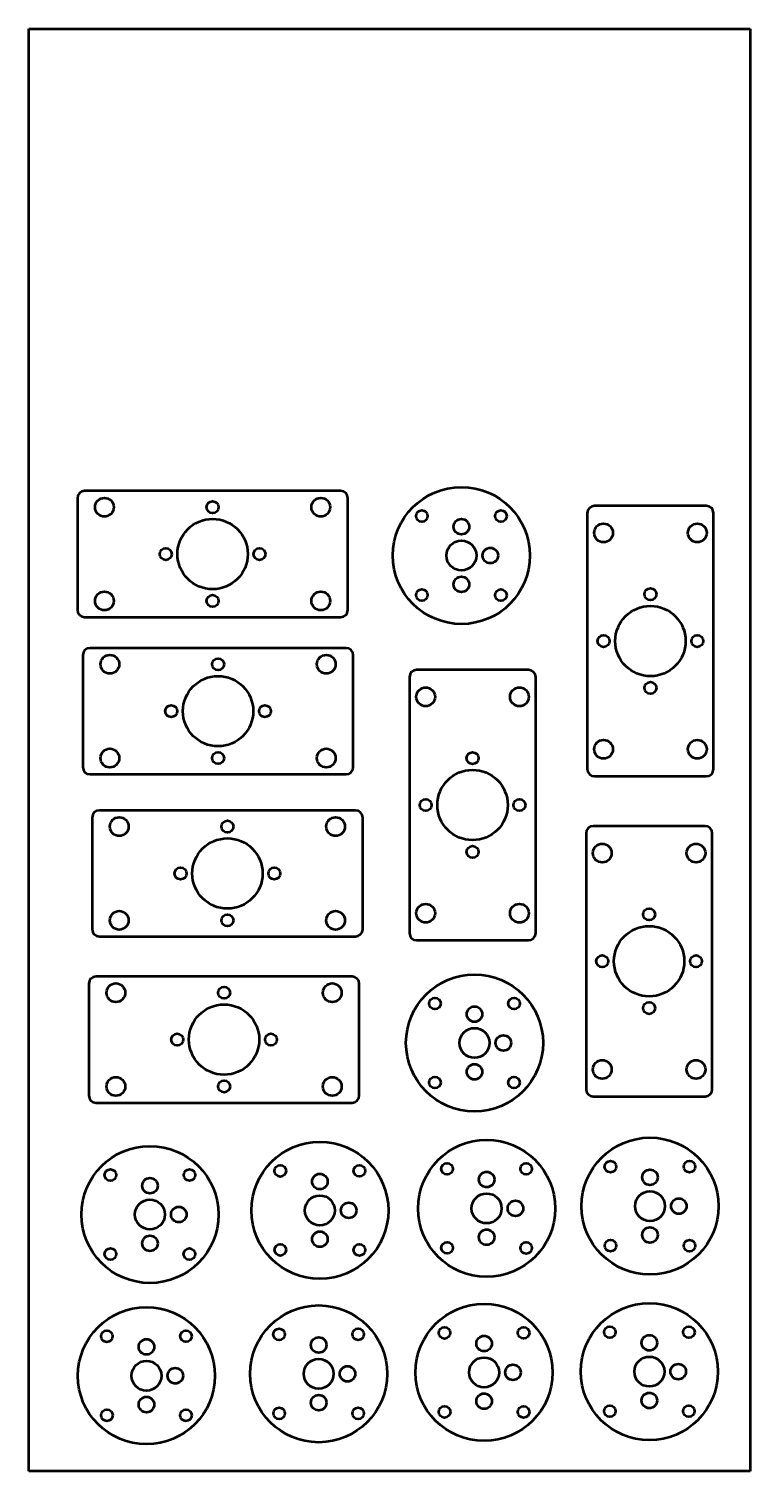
# Model space of a CAD drawing. Header units: millimetres. Extents: x 197 to 397, y 10 to 410.
import ezdxf

# ---------------------------------------------------------------- set-up
doc = ezdxf.new("R2010")
doc.units = ezdxf.units.MM
doc.layers.add('Visible (ISO)', color=7, linetype='Continuous', lineweight=50)

msp = doc.modelspace()

# ---------------------------------------------------------------- linework, layer by layer
at = {"layer": 'Visible (ISO)'}
for p, q in [((197, 410), (397, 410)), ((197, 10), (197, 410)), ((397, 410), (397, 10)), ((283.45, 281.84), (212.45, 281.84)), ((210.45, 279.84), (210.45, 248.84)), ((285.45, 248.84), (285.45, 279.84)), ((384.85, 277.71), (353.85, 277.71)), ((351.85, 275.71), (351.85, 204.71)), ((386.85, 204.71), (386.85, 275.71)), ((212.45, 246.84), (283.45, 246.84)), ((211.97, 236.27), (211.97, 205.27)), ((284.97, 238.27), (213.97, 238.27)), ((286.97, 205.27), (286.97, 236.27)), ((335.53, 232.24), (304.53, 232.24)), ((302.53, 230.24), (302.53, 159.24)), ((337.53, 159.24), (337.53, 230.24)), ((213.97, 203.27), (284.97, 203.27)), ((353.85, 202.71), (384.85, 202.71)), ((287.56, 193.26), (216.56, 193.26)), ((214.56, 191.26), (214.56, 160.26)), ((289.56, 160.26), (289.56, 191.26)), ((384.49, 188.92), (353.49, 188.92)), ((351.49, 186.92), (351.49, 115.92)), ((386.49, 115.92), (386.49, 186.92)), ((216.56, 158.26), (287.56, 158.26)), ((304.53, 157.24), (335.53, 157.24)), ((213.63, 145.19), (213.63, 114.19)), ((286.63, 147.19), (215.63, 147.19)), ((288.63, 114.19), (288.63, 145.19)), ((215.63, 112.19), (286.63, 112.19)), ((353.49, 113.92), (384.49, 113.92)), ((397, 10), (197, 10))]:
    msp.add_line(p, q, dxfattribs=at)
for centre, radius in [((316.94, 263.93), 19), ((217.95, 277.34), 2.6), ((247.95, 277.34), 1.65), ((277.95, 277.34), 2.6), ((305.97, 274.88), 1.6), ((327.91, 274.89), 1.6), ((247.95, 264.34), 9.75), ((316.94, 271.93), 2.15), ((356.35, 270.21), 2.6), ((382.35, 270.21), 2.6), ((316.94, 263.93), 4.15), ((234.95, 264.34), 1.65), ((260.95, 264.34), 1.65), ((324.94, 263.93), 2.15), ((316.94, 255.93), 2.15), ((217.95, 251.34), 2.6), ((247.95, 251.34), 1.65), ((277.95, 251.34), 2.6), ((305.98, 252.97), 1.6), ((327.89, 252.96), 1.6), ((369.35, 253.21), 1.65), ((369.35, 240.21), 9.75), ((356.35, 240.21), 1.65), ((382.35, 240.21), 1.65), ((219.47, 233.77), 2.6), ((279.47, 233.77), 2.6), ((249.47, 233.77), 1.65), ((249.47, 220.77), 9.75), ((369.35, 227.21), 1.65), ((307.03, 224.74), 2.6), ((333.03, 224.74), 2.6), ((236.47, 220.77), 1.65), ((262.47, 220.77), 1.65), ((356.35, 210.21), 2.6), ((382.35, 210.21), 2.6), ((219.47, 207.77), 2.6), ((249.47, 207.77), 1.65), ((279.47, 207.77), 2.6), ((320.03, 207.74), 1.65), ((320.03, 194.74), 9.75), ((307.03, 194.74), 1.65), ((333.03, 194.74), 1.65), ((222.06, 188.76), 2.6), ((252.06, 188.76), 1.65), ((282.06, 188.76), 2.6), ((252.06, 175.76), 9.75), ((355.99, 181.42), 2.6), ((381.99, 181.42), 2.6), ((320.03, 181.74), 1.65), ((239.06, 175.76), 1.65), ((265.06, 175.76), 1.65), ((222.06, 162.76), 2.6), ((252.06, 162.76), 1.65), ((282.06, 162.76), 2.6), ((307.03, 164.74), 2.6), ((333.03, 164.74), 2.6), ((368.99, 164.42), 1.65), ((368.99, 151.42), 9.75), ((355.99, 151.42), 1.65), ((381.99, 151.42), 1.65), ((221.13, 142.69), 2.6), ((251.13, 142.69), 1.65), ((281.13, 142.69), 2.6), ((320.57, 128.75), 19), ((309.6, 139.69), 1.6), ((331.53, 139.71), 1.6), ((368.99, 138.42), 1.65), ((251.13, 129.69), 9.75), ((320.57, 136.75), 2.15), ((320.57, 128.75), 4.15), ((238.13, 129.69), 1.65), ((264.13, 129.69), 1.65), ((328.57, 128.75), 2.15), ((355.99, 121.42), 2.6), ((381.99, 121.42), 2.6), ((320.57, 120.75), 2.15), ((221.13, 116.69), 2.6), ((251.13, 116.69), 1.65), ((281.13, 116.69), 2.6), ((309.61, 117.78), 1.6), ((331.52, 117.77), 1.6), ((230.58, 81.17), 19), ((277.69, 82.32), 19), ((323.93, 82.88), 19), ((369.23, 83.5), 19), ((358.26, 94.44), 1.6), ((380.19, 94.46), 1.6), ((219.6, 92.12), 1.6), ((241.54, 92.13), 1.6), ((266.72, 93.27), 1.6), ((277.69, 90.32), 2.15), ((288.65, 93.28), 1.6), ((312.96, 93.83), 1.6), ((323.93, 90.88), 2.15), ((334.89, 93.84), 1.6), ((369.23, 91.5), 2.15), ((230.58, 89.17), 2.15), ((230.58, 81.17), 4.15), ((277.69, 82.32), 4.15), ((285.69, 82.32), 2.15), ((323.93, 82.88), 4.15), ((331.93, 82.88), 2.15), ((369.23, 83.5), 4.15), ((377.23, 83.5), 2.15), ((238.58, 81.17), 2.15), ((277.69, 74.32), 2.15), ((323.93, 74.88), 2.15), ((369.23, 75.5), 2.15), ((230.58, 73.17), 2.15), ((266.73, 71.36), 1.6), ((288.64, 71.35), 1.6), ((312.97, 71.92), 1.6), ((334.88, 71.91), 1.6), ((358.27, 72.54), 1.6), ((380.18, 72.53), 1.6), ((219.62, 70.21), 1.6), ((241.52, 70.2), 1.6), ((323.23, 37.39), 19), ((369.06, 37.6), 19), ((229.61, 36.46), 19), ((277.36, 36.99), 19), ((218.63, 47.41), 1.6), ((240.57, 47.42), 1.6), ((266.38, 47.93), 1.6), ((288.32, 47.95), 1.6), ((312.26, 48.34), 1.6), ((334.19, 48.35), 1.6), ((358.09, 48.55), 1.6), ((380.02, 48.56), 1.6), ((229.61, 44.46), 2.15), ((277.36, 44.99), 2.15), ((323.23, 45.39), 2.15), ((369.06, 45.6), 2.15), ((229.61, 36.46), 4.15), ((277.36, 36.99), 4.15), ((323.23, 37.39), 4.15), ((369.06, 37.6), 4.15), ((237.61, 36.46), 2.15), ((285.36, 36.99), 2.15), ((331.23, 37.39), 2.15), ((377.06, 37.6), 2.15), ((229.61, 28.46), 2.15), ((277.36, 28.99), 2.15), ((312.27, 26.43), 1.6), ((323.23, 29.39), 2.15), ((334.18, 26.42), 1.6), ((358.1, 26.64), 1.6), ((369.06, 29.6), 2.15), ((380.01, 26.63), 1.6), ((218.65, 25.5), 1.6), ((240.56, 25.49), 1.6), ((266.4, 26.03), 1.6), ((288.31, 26.02), 1.6)]:
    msp.add_circle(centre, radius, dxfattribs=at)
for centre, start, end in [((212.45, 279.84), 90, 180), ((283.45, 279.84), 0, 90), ((353.85, 275.71), 90, 180), ((384.85, 275.71), 0, 90), ((212.45, 248.84), 180, 270), ((283.45, 248.84), 270, 0), ((213.97, 236.27), 90, 180), ((284.97, 236.27), 0, 90), ((304.53, 230.24), 90, 180), ((335.53, 230.24), 0, 90), ((213.97, 205.27), 180, 270), ((284.97, 205.27), 270, 0), ((353.85, 204.71), 180, 270), ((384.85, 204.71), 270, 0), ((216.56, 191.26), 90, 180), ((287.56, 191.26), 0, 90), ((353.49, 186.92), 90, 180), ((384.49, 186.92), 0, 90), ((216.56, 160.26), 180, 270), ((287.56, 160.26), 270, 0), ((304.53, 159.24), 180, 270), ((335.53, 159.24), 270, 0), ((215.63, 145.19), 90, 180), ((286.63, 145.19), 0, 90), ((215.63, 114.19), 180, 270), ((286.63, 114.19), 270, 0), ((353.49, 115.92), 180, 270), ((384.49, 115.92), 270, 0)]:
    msp.add_arc(centre, 2, start, end, dxfattribs=at)

doc.saveas('drawing.dxf')
